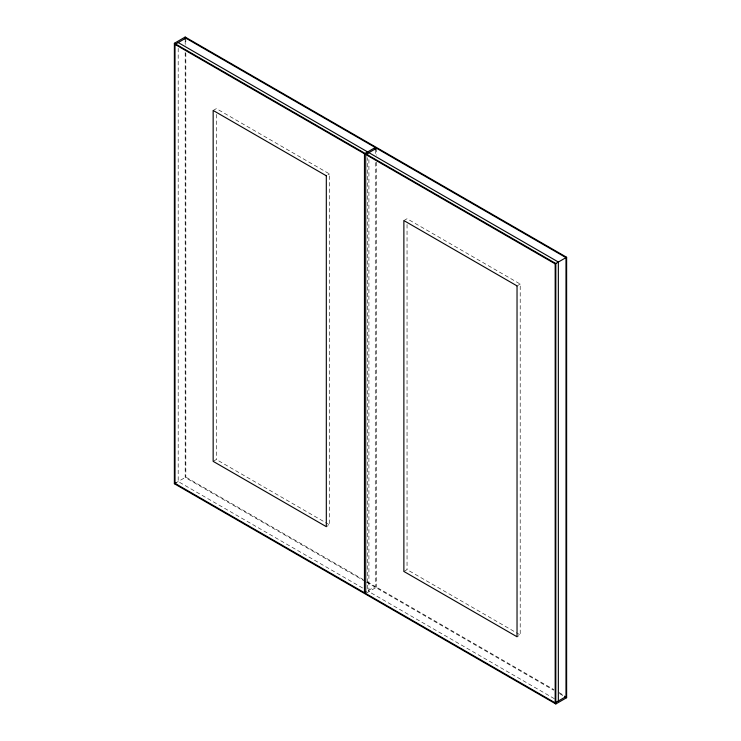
<?xml version="1.0" encoding="UTF-8"?>
<svg xmlns="http://www.w3.org/2000/svg" width="741" height="741" viewBox="0 0 741 741"><rect width="100%" height="100%" fill="white"/><g stroke="black" fill="none" stroke-linecap="round" stroke-linejoin="round"><path stroke-width="0.56" stroke-dasharray="3.71 2.78" d="M213.158 110.455L216.335 108.621L329.495 173.95L329.495 524.841L326.318 526.675M327.911 174.867L329.495 173.95M403.873 220.568L407.05 218.734L520.21 284.062L520.21 634.944L517.033 636.778M175.015 483.364L185.824 477.13L363.238 579.555M213.158 461.347L216.335 459.503L329.495 524.841M517.829 285.442L520.21 284.062M375.27 162.548L375.27 586.502L367.638 590.901L367.638 157.703M366.526 593.013L376.539 587.233L553.953 689.667M403.873 571.45L407.05 569.616L520.21 634.944M367.249 581.87L375.27 586.502M558.964 692.557L565.985 696.605M365.387 581.537L185.185 477.491L185.185 52.074M366.397 582.111L553.601 690.195M559.612 693.669L564.614 696.559M362.627 588.011L178.192 481.53L178.192 48.332M554.342 698.698L368.907 591.642L368.907 158.444M407.05 224.504L407.05 569.616M376.539 148.256L376.539 155.193M376.539 162.122L376.539 587.233M375.27 149.839L375.27 154.461M216.335 114.392L216.335 459.503M185.824 38.152L185.824 45.081M185.824 53.167L185.824 477.13M185.185 40.514L185.185 43.988"/><path stroke-width="1.11" d="M174.376 43.293L185.185 37.05L566.624 257.266L566.624 697.707L555.815 703.95L174.376 483.734L174.376 43.293L555.815 263.509L555.815 703.95M366.054 591.818L364.461 592.744L175.015 483.364L175.015 44.395L185.824 38.152L375.27 147.524L375.27 149.839M175.015 44.395L364.461 153.767L375.27 147.524M365.73 154.499L376.539 148.256L565.985 257.636L565.985 696.605L555.176 702.848L365.73 593.476L365.73 154.499L555.176 263.87L566.624 257.266M174.376 483.734L176.349 482.595M178.192 42.552L367.638 151.933L367.638 154.239M368.907 152.665L558.353 262.036L558.353 701.014M564.614 696.559L566.624 697.707M555.176 263.87L555.176 702.848M364.461 153.767L364.461 592.744M185.185 37.05L185.185 39.366M326.318 175.784L213.158 110.455L213.158 461.347L326.318 526.675L326.318 175.784M517.033 285.896L403.873 220.568L403.873 571.45L517.033 636.778L517.033 285.896"/></g></svg>
